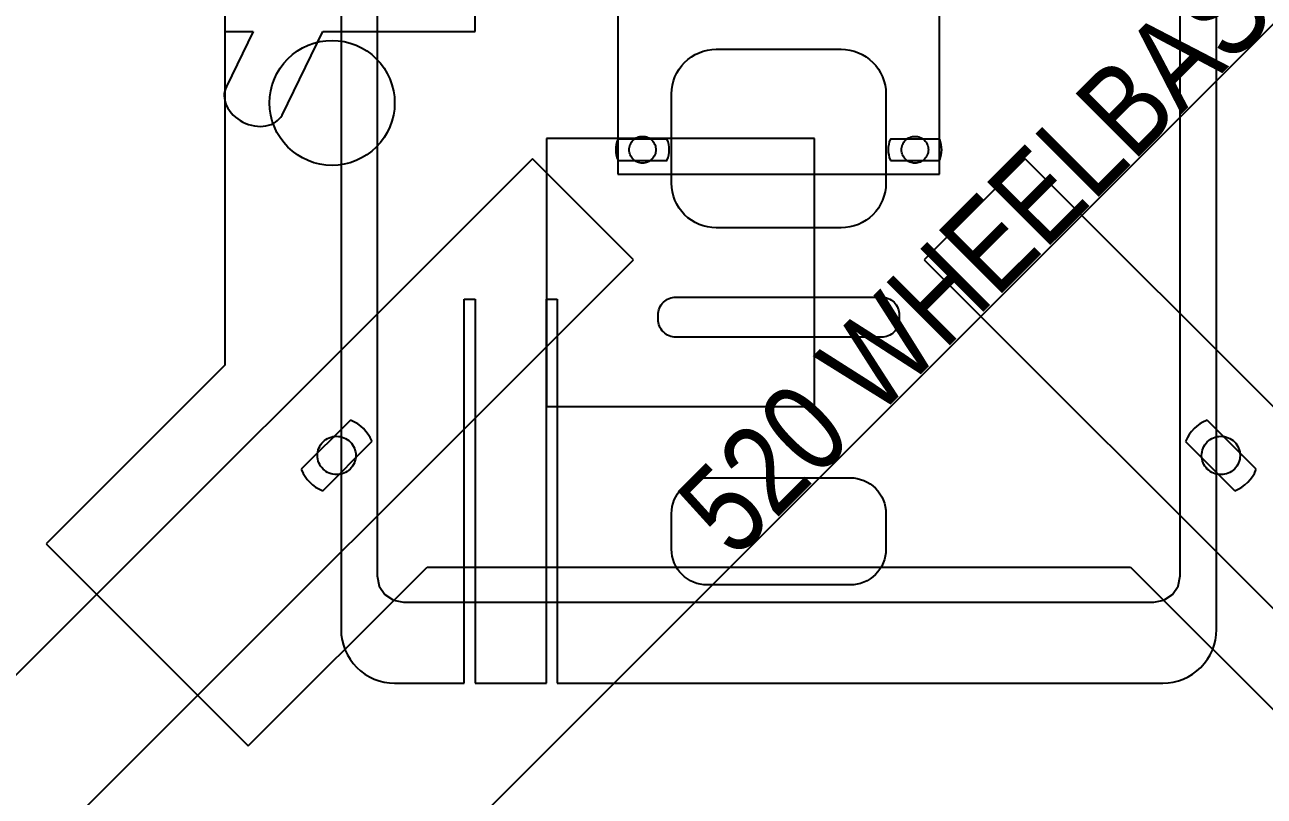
# Model space of a CAD drawing. Header units: millimetres. Extents: x -401 to 2363, y -354 to 1142.
# Drawn here: x -84.4 to 54.4, y 512.3 to 598.8 of the extents above; entities that cross this region are included whole.
import ezdxf

# ---------------------------------------------------------------- set-up
doc = ezdxf.new("R2010")
doc.units = ezdxf.units.MM
for name, color, linetype in [('BATTERY', 5, 'Continuous'), ('BATTERY_TRAY', 8, 'Continuous'), ('DIMS', 2, 'Continuous'), ('GPS_MAST', 8, 'Continuous'), ('HUB', 8, 'Continuous'), ('PINS', 30, 'Continuous'), ('STACK', 3, 'Continuous'), ('STACK_PEGS', 30, 'Continuous'), ('TUBES', 7, 'Continuous'), ('VTX', 1, 'Continuous')]:
    doc.layers.add(name, color=color, linetype=linetype)
doc.styles.add('OpenSansCondensed-Light', font='OpenSansCondensed-Light.ttf')
doc.dimstyles.new('EZDXF', dxfattribs={"dimtxt": 0.25, "dimasz": 0.175, "dimexe": 0.375, "dimexo": 0.125, "dimgap": 0.1, "dimtad": 1, "dimlfac": 100, "dimzin": 12, "dimdsep": 46, "dimtxsty": 'OpenSansCondensed-Light', "dimblk": 'ARCHTICK', "dimcen": 2.5, "dimazin": 3, "dimtfac": 0.5, "dimtmove": 2, "dimatfit": 3})

# ---------------------------------------------------------------- blocks, each defined once
blk = doc.blocks.new('_ARCHTICK')
at = {"color": 0, "linetype": 'BYBLOCK', "const_width": 0.15}
blk.add_lwpolyline([(-0.5, -0.5), (0.5, 0.5)], dxfattribs=at)

msp = doc.modelspace()

# ---------------------------------------------------------------- linework, layer by layer
at = {"layer": 'BATTERY'}
for p, q in [((-44.9424, 663), (-44.9424, 537)), ((44.9424, 537), (44.9424, 663)), ((-44.9424, 537), (-44.7184, 535.874)), ((44.7184, 535.874), (44.9424, 537)), ((-44.7184, 535.874), (-44.0806, 534.9194)), ((44.0806, 534.9194), (44.7184, 535.874)), ((-44.0806, 534.9194), (-43.126, 534.2816)), ((-43.126, 534.2816), (-42, 534.0576)), ((42, 534.0576), (43.126, 534.2816)), ((43.126, 534.2816), (44.0806, 534.9194)), ((-42, 534.0576), (42, 534.0576))]:
    msp.add_line(p, q, dxfattribs=at)
at = {"layer": 'BATTERY_TRAY'}
for p, q in [((-49, 669), (-49, 531)), ((49, 531), (49, 669)), ((-9.77785, 595.15735), (-9.35698, 595.40961)), ((-9.35698, 595.40961), (-8.91342, 595.6194)), ((-8.91342, 595.6194), (-8.45142, 595.7847)), ((-8.45142, 595.7847), (-7.97545, 595.90393)), ((-7.97545, 595.90393), (-7.49008, 595.97592)), ((-7.49008, 595.97592), (-7, 596)), ((-7, 596), (7, 596)), ((7, 596), (7.49008, 595.97592)), ((7.49008, 595.97592), (7.97545, 595.90393)), ((7.97545, 595.90393), (8.45142, 595.7847)), ((8.45142, 595.7847), (8.91342, 595.6194)), ((8.91342, 595.6194), (9.35698, 595.40961)), ((9.35698, 595.40961), (9.77785, 595.15735)), ((-11.1573, 593.77785), (-10.8651, 594.17197)), ((-10.8651, 594.17197), (-10.5355, 594.53554)), ((-10.5355, 594.53554), (-10.172, 594.86505)), ((-10.172, 594.86505), (-9.77785, 595.15735)), ((9.77785, 595.15735), (10.172, 594.86505)), ((10.172, 594.86505), (10.5355, 594.53554)), ((10.5355, 594.53554), (10.8651, 594.17197)), ((10.8651, 594.17197), (11.1573, 593.77785)), ((-11.7847, 592.45142), (-11.6194, 592.91342)), ((-11.6194, 592.91342), (-11.4096, 593.35698)), ((-11.4096, 593.35698), (-11.1573, 593.77785)), ((11.1573, 593.77785), (11.4096, 593.35698)), ((11.4096, 593.35698), (11.6194, 592.91342)), ((11.6194, 592.91342), (11.7847, 592.45142)), ((-12, 591), (-11.9759, 591.49008)), ((-11.9759, 591.49008), (-11.9039, 591.97545)), ((-11.9039, 591.97545), (-11.7847, 592.45142)), ((11.7847, 592.45142), (11.9039, 591.97545)), ((11.9039, 591.97545), (11.9759, 591.49008)), ((11.9759, 591.49008), (12, 591)), ((-12, 581), (-12, 591)), ((12, 591), (12, 581)), ((-11.9759, 580.5099), (-12, 581)), ((-11.9039, 580.0246), (-11.9759, 580.5099)), ((-11.7847, 579.5486), (-11.9039, 580.0246)), ((11.9039, 580.0246), (11.7847, 579.5486)), ((11.9759, 580.5099), (11.9039, 580.0246)), ((12, 581), (11.9759, 580.5099)), ((-11.6194, 579.0866), (-11.7847, 579.5486)), ((-11.4096, 578.643), (-11.6194, 579.0866)), ((-11.1573, 578.2222), (-11.4096, 578.643)), ((11.4096, 578.643), (11.1573, 578.2222)), ((11.6194, 579.0866), (11.4096, 578.643)), ((11.7847, 579.5486), (11.6194, 579.0866)), ((-10.8651, 577.828), (-11.1573, 578.2222)), ((-10.5355, 577.4645), (-10.8651, 577.828)), ((-10.172, 577.1349), (-10.5355, 577.4645)), ((10.5355, 577.4645), (10.172, 577.1349)), ((10.8651, 577.828), (10.5355, 577.4645)), ((11.1573, 578.2222), (10.8651, 577.828)), ((-9.77785, 576.8427), (-10.172, 577.1349)), ((-9.35698, 576.5904), (-9.77785, 576.8427)), ((-8.91342, 576.3806), (-9.35698, 576.5904)), ((-8.45142, 576.2153), (-8.91342, 576.3806)), ((-7.97545, 576.0961), (-8.45142, 576.2153)), ((-7.49008, 576.0241), (-7.97545, 576.0961)), ((-7, 576), (-7.49008, 576.0241)), ((7, 576), (-7, 576)), ((7.49008, 576.0241), (7, 576)), ((7.97545, 576.0961), (7.49008, 576.0241)), ((8.45142, 576.2153), (7.97545, 576.0961)), ((8.91342, 576.3806), (8.45142, 576.2153)), ((9.35698, 576.5904), (8.91342, 576.3806)), ((9.77785, 576.8427), (9.35698, 576.5904)), ((10.172, 577.1349), (9.77785, 576.8427)), ((-35.2, 568), (-34, 568)), ((-35.2, 525), (-35.2, 568)), ((-34, 568), (-34, 525)), ((-26, 525), (-26, 568)), ((-26, 568), (-24.8, 568)), ((-24.8, 568), (-24.8, 525)), ((-13.1629, 567.3611), (-13.046, 567.5188)), ((-13.046, 567.5188), (-12.9142, 567.6642)), ((-12.9142, 567.6642), (-12.7688, 567.796)), ((-12.7688, 567.796), (-12.6111, 567.9129)), ((-12.6111, 567.9129), (-12.4428, 568.0138)), ((-12.4428, 568.0138), (-12.2654, 568.0978)), ((-12.2654, 568.0978), (-12.0806, 568.1639)), ((-12.0806, 568.1639), (-11.8902, 568.2116)), ((-11.8902, 568.2116), (-11.696, 568.2404)), ((-11.696, 568.2404), (-11.5, 568.25)), ((-11.5, 568.25), (11.5, 568.25)), ((11.5, 568.25), (11.696, 568.2404)), ((11.696, 568.2404), (11.8902, 568.2116)), ((11.8902, 568.2116), (12.0806, 568.1639)), ((12.0806, 568.1639), (12.2654, 568.0978)), ((12.2654, 568.0978), (12.4428, 568.0138)), ((12.4428, 568.0138), (12.6111, 567.9129)), ((12.6111, 567.9129), (12.7688, 567.796)), ((12.7688, 567.796), (12.9142, 567.6642)), ((12.9142, 567.6642), (13.046, 567.5188)), ((13.046, 567.5188), (13.1629, 567.3611)), ((-13.5, 566.25), (-13.4904, 566.446)), ((-13.5, 565.75), (-13.5, 566.25)), ((-13.4904, 566.446), (-13.4616, 566.6402)), ((-13.4616, 566.6402), (-13.4139, 566.8306)), ((-13.4139, 566.8306), (-13.3478, 567.0154)), ((-13.3478, 567.0154), (-13.2638, 567.1928)), ((-13.2638, 567.1928), (-13.1629, 567.3611)), ((13.1629, 567.3611), (13.2638, 567.1928)), ((13.2638, 567.1928), (13.3478, 567.0154)), ((13.3478, 567.0154), (13.4139, 566.8306)), ((13.4139, 566.8306), (13.4616, 566.6402)), ((13.4616, 566.6402), (13.4904, 566.446)), ((13.4904, 566.446), (13.5, 566.25)), ((13.5, 566.25), (13.5, 565.75)), ((-13.4904, 565.554), (-13.5, 565.75)), ((-13.4616, 565.3598), (-13.4904, 565.554)), ((-13.4139, 565.1694), (-13.4616, 565.3598)), ((-13.3478, 564.9846), (-13.4139, 565.1694)), ((-13.2638, 564.8072), (-13.3478, 564.9846)), ((-13.1629, 564.6389), (-13.2638, 564.8072)), ((13.2638, 564.8072), (13.1629, 564.6389)), ((13.3478, 564.9846), (13.2638, 564.8072)), ((13.4139, 565.1694), (13.3478, 564.9846)), ((13.4616, 565.3598), (13.4139, 565.1694)), ((13.4904, 565.554), (13.4616, 565.3598)), ((13.5, 565.75), (13.4904, 565.554)), ((-13.046, 564.4812), (-13.1629, 564.6389)), ((-12.9142, 564.3358), (-13.046, 564.4812)), ((-12.7688, 564.204), (-12.9142, 564.3358)), ((-12.6111, 564.0871), (-12.7688, 564.204)), ((-12.4428, 563.9862), (-12.6111, 564.0871)), ((-12.2654, 563.9022), (-12.4428, 563.9862)), ((-12.0806, 563.8361), (-12.2654, 563.9022)), ((-11.8902, 563.7884), (-12.0806, 563.8361)), ((-11.696, 563.7596), (-11.8902, 563.7884)), ((-11.5, 563.75), (-11.696, 563.7596)), ((11.5, 563.75), (-11.5, 563.75)), ((11.696, 563.7596), (11.5, 563.75)), ((11.8902, 563.7884), (11.696, 563.7596)), ((12.0806, 563.8361), (11.8902, 563.7884)), ((12.2654, 563.9022), (12.0806, 563.8361)), ((12.4428, 563.9862), (12.2654, 563.9022)), ((12.6111, 564.0871), (12.4428, 563.9862)), ((12.7688, 564.204), (12.6111, 564.0871)), ((12.9142, 564.3358), (12.7688, 564.204)), ((13.046, 564.4812), (12.9142, 564.3358)), ((13.1629, 564.6389), (13.046, 564.4812)), ((-11.092, 546.5376), (-10.8284, 546.8284)), ((-10.8284, 546.8284), (-10.5376, 547.092)), ((-10.5376, 547.092), (-10.2223, 547.3259)), ((-10.2223, 547.3259), (-9.88559, 547.5277)), ((-9.88559, 547.5277), (-9.53073, 547.6955)), ((-9.53073, 547.6955), (-9.16113, 547.8278)), ((-9.16113, 547.8278), (-8.78036, 547.9231)), ((-8.78036, 547.9231), (-8.39207, 547.9807)), ((-8.39207, 547.9807), (-8, 548)), ((-8, 548), (8, 548)), ((8, 548), (8.39207, 547.9807)), ((8.39207, 547.9807), (8.78036, 547.9231)), ((8.78036, 547.9231), (9.16113, 547.8278)), ((9.16113, 547.8278), (9.53073, 547.6955)), ((9.53073, 547.6955), (9.88559, 547.5277)), ((9.88559, 547.5277), (10.2223, 547.3259)), ((10.2223, 547.3259), (10.5376, 547.092)), ((10.5376, 547.092), (10.8284, 546.8284)), ((10.8284, 546.8284), (11.092, 546.5376)), ((-11.8278, 545.1611), (-11.6955, 545.5307)), ((-11.6955, 545.5307), (-11.5277, 545.8856)), ((-11.5277, 545.8856), (-11.3259, 546.2223)), ((-11.3259, 546.2223), (-11.092, 546.5376)), ((11.092, 546.5376), (11.3259, 546.2223)), ((11.3259, 546.2223), (11.5277, 545.8856)), ((11.5277, 545.8856), (11.6955, 545.5307)), ((11.6955, 545.5307), (11.8278, 545.1611)), ((-12, 544), (-11.9807, 544.3921)), ((-12, 540), (-12, 544)), ((-11.9807, 544.3921), (-11.9231, 544.7804)), ((-11.9231, 544.7804), (-11.8278, 545.1611)), ((11.8278, 545.1611), (11.9231, 544.7804)), ((11.9231, 544.7804), (11.9807, 544.3921)), ((11.9807, 544.3921), (12, 544)), ((12, 544), (12, 540)), ((-11.9807, 539.6079), (-12, 540)), ((12, 540), (11.9807, 539.6079)), ((-11.9231, 539.2196), (-11.9807, 539.6079)), ((-11.8278, 538.8389), (-11.9231, 539.2196)), ((-11.6955, 538.4693), (-11.8278, 538.8389)), ((-11.5277, 538.1144), (-11.6955, 538.4693)), ((11.6955, 538.4693), (11.5277, 538.1144)), ((11.8278, 538.8389), (11.6955, 538.4693)), ((11.9231, 539.2196), (11.8278, 538.8389)), ((11.9807, 539.6079), (11.9231, 539.2196)), ((-11.3259, 537.7777), (-11.5277, 538.1144)), ((-11.092, 537.4624), (-11.3259, 537.7777)), ((-10.8284, 537.1716), (-11.092, 537.4624)), ((-10.5376, 536.908), (-10.8284, 537.1716)), ((10.8284, 537.1716), (10.5376, 536.908)), ((11.092, 537.4624), (10.8284, 537.1716)), ((11.3259, 537.7777), (11.092, 537.4624)), ((11.5277, 538.1144), (11.3259, 537.7777)), ((-10.2223, 536.6741), (-10.5376, 536.908)), ((-9.88559, 536.4723), (-10.2223, 536.6741)), ((-9.53073, 536.3045), (-9.88559, 536.4723)), ((-9.16113, 536.1722), (-9.53073, 536.3045)), ((-8.78036, 536.0769), (-9.16113, 536.1722)), ((-8.39207, 536.0193), (-8.78036, 536.0769)), ((-8, 536), (-8.39207, 536.0193)), ((8, 536), (-8, 536)), ((8.39207, 536.0193), (8, 536)), ((8.78036, 536.0769), (8.39207, 536.0193)), ((9.16113, 536.1722), (8.78036, 536.0769)), ((9.53073, 536.3045), (9.16113, 536.1722)), ((9.88559, 536.4723), (9.53073, 536.3045)), ((10.2223, 536.6741), (9.88559, 536.4723)), ((10.5376, 536.908), (10.2223, 536.6741)), ((-49, 531), (-48.9711, 530.4119)), ((-48.9711, 530.4119), (-48.8847, 529.8295)), ((48.8847, 529.8295), (48.9711, 530.4119)), ((48.9711, 530.4119), (49, 531)), ((-48.8847, 529.8295), (-48.7416, 529.2583)), ((-48.7416, 529.2583), (-48.5433, 528.7039)), ((-48.5433, 528.7039), (-48.2915, 528.1716)), ((48.2915, 528.1716), (48.5433, 528.7039)), ((48.5433, 528.7039), (48.7416, 529.2583)), ((48.7416, 529.2583), (48.8847, 529.8295)), ((-48.2915, 528.1716), (-47.9888, 527.6666)), ((-47.9888, 527.6666), (-47.6381, 527.1936)), ((47.6381, 527.1936), (47.9888, 527.6666)), ((47.9888, 527.6666), (48.2915, 528.1716)), ((-47.6381, 527.1936), (-47.2426, 526.7574)), ((-47.2426, 526.7574), (-46.8064, 526.3619)), ((-46.8064, 526.3619), (-46.3334, 526.0112)), ((-46.3334, 526.0112), (-45.8284, 525.7085)), ((45.8284, 525.7085), (46.3334, 526.0112)), ((46.3334, 526.0112), (46.8064, 526.3619)), ((46.8064, 526.3619), (47.2426, 526.7574)), ((47.2426, 526.7574), (47.6381, 527.1936)), ((-45.8284, 525.7085), (-45.2961, 525.4567)), ((-45.2961, 525.4567), (-44.7417, 525.2584)), ((-44.7417, 525.2584), (-44.1705, 525.1153)), ((-44.1705, 525.1153), (-43.5881, 525.0289)), ((-43.5881, 525.0289), (-43, 525)), ((-43, 525), (-35.2, 525)), ((-34, 525), (-26, 525)), ((-24.8, 525), (43, 525)), ((43, 525), (43.5881, 525.0289)), ((43.5881, 525.0289), (44.1705, 525.1153)), ((44.1705, 525.1153), (44.7417, 525.2584)), ((44.7417, 525.2584), (45.2961, 525.4567)), ((45.2961, 525.4567), (45.8284, 525.7085))]:
    msp.add_line(p, q, dxfattribs=at)
at = {"layer": 'GPS_MAST'}
for p, q in [((-62, 626), (-62, 598)), ((-34, 598), (-34, 626)), ((-62, 598), (-58.8249, 598)), ((-58.8249, 598), (-61.8401, 591.82701)), ((-55.6079, 588.6413), (-51.0366, 598)), ((-51.0366, 598), (-34, 598)), ((-62.0253, 591.33134), (-62.0706, 591.06642)), ((-61.9482, 591.58568), (-62.0253, 591.33134)), ((-61.8401, 591.82701), (-61.9482, 591.58568)), ((-62.0706, 591.06642), (-62.0837, 590.7935)), ((-62.0837, 590.7935), (-62.0644, 590.5152)), ((-62.0644, 590.5152), (-62.0129, 590.23418)), ((-62.0129, 590.23418), (-61.9298, 589.9532)), ((-61.9298, 589.9532), (-61.8158, 589.6749)), ((-61.8158, 589.6749), (-61.672, 589.4019)), ((-61.672, 589.4019), (-61.4998, 589.137)), ((-61.4998, 589.137), (-61.3009, 588.8827)), ((-61.3009, 588.8827), (-61.0772, 588.6413)), ((-61.0772, 588.6413), (-60.8308, 588.4153)), ((-60.8308, 588.4153), (-60.5641, 588.2069)), ((-55.9129, 588.2069), (-55.746, 588.4153)), ((-55.746, 588.4153), (-55.6079, 588.6413)), ((-60.5641, 588.2069), (-60.2797, 588.0179)), ((-60.2797, 588.0179), (-59.9803, 587.8503)), ((-59.9803, 587.8503), (-59.6688, 587.7057)), ((-59.6688, 587.7057), (-59.3483, 587.5854)), ((-59.3483, 587.5854), (-59.0217, 587.4906)), ((-59.0217, 587.4906), (-58.6922, 587.4222)), ((-58.6922, 587.4222), (-58.3631, 587.381)), ((-58.3631, 587.381), (-58.0374, 587.3671)), ((-58.0374, 587.3671), (-57.7183, 587.381)), ((-57.7183, 587.381), (-57.4089, 587.4222)), ((-57.4089, 587.4222), (-57.1122, 587.4906)), ((-57.1122, 587.4906), (-56.831, 587.5854)), ((-56.831, 587.5854), (-56.5681, 587.7057)), ((-56.5681, 587.7057), (-56.3259, 587.8503)), ((-56.3259, 587.8503), (-56.1068, 588.0179)), ((-56.1068, 588.0179), (-55.9129, 588.2069))]:
    msp.add_line(p, q, dxfattribs=at)
at = {"layer": 'HUB'}
for p, q in [((-62, 639.3726), (-62, 560.6274)), ((-52.6788, 596.46716), (-52.032, 596.69859)), ((-52.032, 596.69859), (-51.3656, 596.86551)), ((-51.3656, 596.86551), (-50.6861, 596.96629)), ((-50.6861, 596.96629), (-50, 597)), ((-50, 597), (-49.3139, 596.96629)), ((-49.3139, 596.96629), (-48.6344, 596.86551)), ((-48.6344, 596.86551), (-47.968, 596.69859)), ((-47.968, 596.69859), (-47.3212, 596.46716)), ((-54.9497, 594.94975), (-54.4408, 595.41109)), ((-54.4408, 595.41109), (-53.889, 595.8203)), ((-53.889, 595.8203), (-53.2998, 596.17346)), ((-53.2998, 596.17346), (-52.6788, 596.46716)), ((-47.3212, 596.46716), (-46.7002, 596.17346)), ((-46.7002, 596.17346), (-46.111, 595.8203)), ((-46.111, 595.8203), (-45.5592, 595.41109)), ((-45.5592, 595.41109), (-45.0502, 594.94975)), ((-56.1734, 593.29979), (-55.8203, 593.88899)), ((-55.8203, 593.88899), (-55.4111, 594.44077)), ((-55.4111, 594.44077), (-54.9497, 594.94975)), ((-45.0502, 594.94975), (-44.5889, 594.44077)), ((-44.5889, 594.44077), (-44.1797, 593.88899)), ((-44.1797, 593.88899), (-43.8265, 593.29979)), ((-56.6986, 592.032), (-56.4671, 592.67879)), ((-56.4671, 592.67879), (-56.1734, 593.29979)), ((-43.8265, 593.29979), (-43.5328, 592.67879)), ((-43.5328, 592.67879), (-43.3014, 592.032)), ((-56.9663, 590.68613), (-56.8655, 591.36565)), ((-56.8655, 591.36565), (-56.6986, 592.032)), ((-43.3014, 592.032), (-43.1345, 591.36565)), ((-43.1345, 591.36565), (-43.0337, 590.68613)), ((-57, 590), (-56.9663, 590.68613)), ((-56.9663, 589.3139), (-57, 590)), ((-43.0337, 590.68613), (-43, 590)), ((-43, 590), (-43.0337, 589.3139)), ((-56.8655, 588.6344), (-56.9663, 589.3139)), ((-56.6986, 587.968), (-56.8655, 588.6344)), ((-43.1345, 588.6344), (-43.3014, 587.968)), ((-43.0337, 589.3139), (-43.1345, 588.6344)), ((-56.4671, 587.3212), (-56.6986, 587.968)), ((-56.1734, 586.7002), (-56.4671, 587.3212)), ((-43.5328, 587.3212), (-43.8265, 586.7002)), ((-43.3014, 587.968), (-43.5328, 587.3212)), ((-55.8203, 586.111), (-56.1734, 586.7002)), ((-55.4111, 585.5592), (-55.8203, 586.111)), ((-54.9497, 585.0503), (-55.4111, 585.5592)), ((-44.5889, 585.5592), (-45.0502, 585.0503)), ((-44.1797, 586.111), (-44.5889, 585.5592)), ((-43.8265, 586.7002), (-44.1797, 586.111)), ((-54.4408, 584.5889), (-54.9497, 585.0503)), ((-53.889, 584.1797), (-54.4408, 584.5889)), ((-53.2998, 583.8266), (-53.889, 584.1797)), ((-46.111, 584.1797), (-46.7002, 583.8266)), ((-45.5592, 584.5889), (-46.111, 584.1797)), ((-45.0502, 585.0503), (-45.5592, 584.5889)), ((-52.6788, 583.5329), (-53.2998, 583.8266)), ((-52.032, 583.3014), (-52.6788, 583.5329)), ((-51.3656, 583.1345), (-52.032, 583.3014)), ((-50.6861, 583.0337), (-51.3656, 583.1345)), ((-50, 583), (-50.6861, 583.0337)), ((-49.3139, 583.0337), (-50, 583)), ((-48.6344, 583.1345), (-49.3139, 583.0337)), ((-47.968, 583.3014), (-48.6344, 583.1345)), ((-47.3212, 583.5329), (-47.968, 583.3014)), ((-46.7002, 583.8266), (-47.3212, 583.5329)), ((-62, 560.6274), (-82.0244, 540.603)), ((-50.8614, 552.1645), (-50.6919, 552.2902)), ((-50.6919, 552.2902), (-50.511, 552.3987)), ((-50.511, 552.3987), (-50.3202, 552.4889)), ((-50.3202, 552.4889), (-50.1216, 552.56)), ((-50.1216, 552.56), (-49.9169, 552.6112)), ((-49.9169, 552.6112), (-49.7082, 552.6422)), ((-49.7082, 552.6422), (-49.4975, 552.6525)), ((-49.4975, 552.6525), (-49.2867, 552.6422)), ((-49.2867, 552.6422), (-49.078, 552.6112)), ((-49.078, 552.6112), (-48.8734, 552.56)), ((-48.8734, 552.56), (-48.6747, 552.4889)), ((-48.6747, 552.4889), (-48.484, 552.3987)), ((-48.484, 552.3987), (-48.303, 552.2902)), ((-48.303, 552.2902), (-48.1335, 552.1645)), ((48.1335, 552.1645), (48.303, 552.2902)), ((48.303, 552.2902), (48.484, 552.3987)), ((48.484, 552.3987), (48.6747, 552.4889)), ((48.6747, 552.4889), (48.8734, 552.56)), ((48.8734, 552.56), (49.078, 552.6112)), ((49.078, 552.6112), (49.2867, 552.6422)), ((49.2867, 552.6422), (49.4975, 552.6525)), ((49.4975, 552.6525), (49.7082, 552.6422)), ((49.7082, 552.6422), (49.9169, 552.6112)), ((49.9169, 552.6112), (50.1216, 552.56)), ((50.1216, 552.56), (50.3202, 552.4889)), ((50.3202, 552.4889), (50.511, 552.3987)), ((50.511, 552.3987), (50.6919, 552.2902)), ((50.6919, 552.2902), (50.8614, 552.1645)), ((-51.6371, 550.7133), (-51.6062, 550.922)), ((-51.6062, 550.922), (-51.5549, 551.1266)), ((-51.5549, 551.1266), (-51.4838, 551.3253)), ((-51.4838, 551.3253), (-51.3936, 551.516)), ((-51.3936, 551.516), (-51.2851, 551.697)), ((-51.2851, 551.697), (-51.1594, 551.8665)), ((-51.1594, 551.8665), (-51.0177, 552.0228)), ((-51.0177, 552.0228), (-50.8614, 552.1645)), ((-48.1335, 552.1645), (-47.9772, 552.0228)), ((-47.9772, 552.0228), (-47.8355, 551.8665)), ((-47.8355, 551.8665), (-47.7098, 551.697)), ((-47.7098, 551.697), (-47.6013, 551.516)), ((-47.6013, 551.516), (-47.5111, 551.3253)), ((-47.5111, 551.3253), (-47.44, 551.1266)), ((-47.44, 551.1266), (-47.3888, 550.922)), ((-47.3888, 550.922), (-47.3578, 550.7133)), ((47.3578, 550.7133), (47.3888, 550.922)), ((47.3888, 550.922), (47.44, 551.1266)), ((47.44, 551.1266), (47.5111, 551.3253)), ((47.5111, 551.3253), (47.6013, 551.516)), ((47.6013, 551.516), (47.7098, 551.697)), ((47.7098, 551.697), (47.8355, 551.8665)), ((47.8355, 551.8665), (47.9772, 552.0228)), ((47.9772, 552.0228), (48.1335, 552.1645)), ((50.8614, 552.1645), (51.0177, 552.0228)), ((51.0177, 552.0228), (51.1594, 551.8665)), ((51.1594, 551.8665), (51.2851, 551.697)), ((51.2851, 551.697), (51.3936, 551.516)), ((51.3936, 551.516), (51.4838, 551.3253)), ((51.4838, 551.3253), (51.5549, 551.1266)), ((51.5549, 551.1266), (51.6062, 550.922)), ((51.6062, 550.922), (51.6371, 550.7133)), ((-51.6475, 550.5025), (-51.6371, 550.7133)), ((-51.6371, 550.2918), (-51.6475, 550.5025)), ((-51.6062, 550.0831), (-51.6371, 550.2918)), ((-51.5549, 549.8784), (-51.6062, 550.0831)), ((-51.4838, 549.6798), (-51.5549, 549.8784)), ((-51.3936, 549.489), (-51.4838, 549.6798)), ((-51.2851, 549.3081), (-51.3936, 549.489)), ((-47.6013, 549.489), (-47.7098, 549.3081)), ((-47.5111, 549.6798), (-47.6013, 549.489)), ((-47.44, 549.8784), (-47.5111, 549.6798)), ((-47.3888, 550.0831), (-47.44, 549.8784)), ((-47.3578, 550.2918), (-47.3888, 550.0831)), ((-47.3578, 550.7133), (-47.3475, 550.5025)), ((-47.3475, 550.5025), (-47.3578, 550.2918)), ((47.3475, 550.5025), (47.3578, 550.7133)), ((47.3578, 550.2918), (47.3475, 550.5025)), ((47.3888, 550.0831), (47.3578, 550.2918)), ((47.44, 549.8784), (47.3888, 550.0831)), ((47.5111, 549.6798), (47.44, 549.8784)), ((47.6013, 549.489), (47.5111, 549.6798)), ((47.7098, 549.3081), (47.6013, 549.489)), ((51.3936, 549.489), (51.2851, 549.3081)), ((51.4838, 549.6798), (51.3936, 549.489)), ((51.5549, 549.8784), (51.4838, 549.6798)), ((51.6062, 550.0831), (51.5549, 549.8784)), ((51.6371, 550.2918), (51.6062, 550.0831)), ((51.6371, 550.7133), (51.6475, 550.5025)), ((51.6475, 550.5025), (51.6371, 550.2918)), ((-51.1594, 549.1386), (-51.2851, 549.3081)), ((-51.0177, 548.9823), (-51.1594, 549.1386)), ((-50.8614, 548.8406), (-51.0177, 548.9823)), ((-50.6919, 548.7149), (-50.8614, 548.8406)), ((-50.511, 548.6064), (-50.6919, 548.7149)), ((-50.3202, 548.5162), (-50.511, 548.6064)), ((-50.1216, 548.4451), (-50.3202, 548.5162)), ((-49.9169, 548.3938), (-50.1216, 548.4451)), ((-49.7082, 548.3629), (-49.9169, 548.3938)), ((-49.4975, 548.3525), (-49.7082, 548.3629)), ((-49.2867, 548.3629), (-49.4975, 548.3525)), ((-49.078, 548.3938), (-49.2867, 548.3629)), ((-48.8734, 548.4451), (-49.078, 548.3938)), ((-48.6747, 548.5162), (-48.8734, 548.4451)), ((-48.484, 548.6064), (-48.6747, 548.5162)), ((-48.303, 548.7149), (-48.484, 548.6064)), ((-48.1335, 548.8406), (-48.303, 548.7149)), ((-47.9772, 548.9823), (-48.1335, 548.8406)), ((-47.8355, 549.1386), (-47.9772, 548.9823)), ((-47.7098, 549.3081), (-47.8355, 549.1386)), ((47.8355, 549.1386), (47.7098, 549.3081)), ((47.9772, 548.9823), (47.8355, 549.1386)), ((48.1335, 548.8406), (47.9772, 548.9823)), ((48.303, 548.7149), (48.1335, 548.8406)), ((48.484, 548.6064), (48.303, 548.7149)), ((48.6747, 548.5162), (48.484, 548.6064)), ((48.8734, 548.4451), (48.6747, 548.5162)), ((49.078, 548.3938), (48.8734, 548.4451)), ((49.2867, 548.3629), (49.078, 548.3938)), ((49.4975, 548.3525), (49.2867, 548.3629)), ((49.7082, 548.3629), (49.4975, 548.3525)), ((49.9169, 548.3938), (49.7082, 548.3629)), ((50.1216, 548.4451), (49.9169, 548.3938)), ((50.3202, 548.5162), (50.1216, 548.4451)), ((50.511, 548.6064), (50.3202, 548.5162)), ((50.6919, 548.7149), (50.511, 548.6064)), ((50.8614, 548.8406), (50.6919, 548.7149)), ((51.0177, 548.9823), (50.8614, 548.8406)), ((51.1594, 549.1386), (51.0177, 548.9823)), ((51.2851, 549.3081), (51.1594, 549.1386)), ((-82.0244, 540.603), (-59.397, 517.9756)), ((-59.397, 517.9756), (-39.3726, 538)), ((-39.3726, 538), (39.3726, 538)), ((39.3726, 538), (59.397, 517.9756))]:
    msp.add_line(p, q, dxfattribs=at)
at = {"layer": 'PINS'}
for p, q in [((-47.9477, 554.4565), (-53.4514, 548.9528)), ((-47.8711, 554.429), (-47.9477, 554.4565)), ((-47.494, 554.2507), (-47.8711, 554.429)), ((-47.1363, 554.0363), (-47.494, 554.2507)), ((-46.8013, 553.7878), (-47.1363, 554.0363)), ((-46.4923, 553.5077), (-46.8013, 553.7878)), ((46.8013, 553.7878), (46.4923, 553.5077)), ((47.1363, 554.0363), (46.8013, 553.7878)), ((47.494, 554.2507), (47.1363, 554.0363)), ((47.8711, 554.429), (47.494, 554.2507)), ((47.9477, 554.4565), (47.8711, 554.429)), ((53.4514, 548.9528), (47.9477, 554.4565)), ((-46.2122, 553.1987), (-46.4923, 553.5077)), ((-45.9637, 552.8637), (-46.2122, 553.1987)), ((-45.7493, 552.506), (-45.9637, 552.8637)), ((-45.571, 552.1289), (-45.7493, 552.506)), ((45.7493, 552.506), (45.571, 552.1289)), ((45.9637, 552.8637), (45.7493, 552.506)), ((46.2122, 553.1987), (45.9637, 552.8637)), ((46.4923, 553.5077), (46.2122, 553.1987)), ((-51.0472, 546.5486), (-45.5435, 552.0523)), ((-45.5435, 552.0523), (-45.571, 552.1289)), ((45.571, 552.1289), (45.5435, 552.0523)), ((45.5435, 552.0523), (51.0472, 546.5486)), ((-53.4514, 548.9528), (-53.424, 548.8761)), ((-53.424, 548.8761), (-53.2456, 548.4991)), ((-53.2456, 548.4991), (-53.0312, 548.1414)), ((-53.0312, 548.1414), (-52.7828, 547.8064)), ((52.7828, 547.8064), (53.0312, 548.1414)), ((53.0312, 548.1414), (53.2456, 548.4991)), ((53.2456, 548.4991), (53.424, 548.8761)), ((53.424, 548.8761), (53.4514, 548.9528)), ((-52.7828, 547.8064), (-52.5027, 547.4973)), ((-52.5027, 547.4973), (-52.1936, 547.2172)), ((-52.1936, 547.2172), (-51.8586, 546.9688)), ((-51.8586, 546.9688), (-51.5009, 546.7544)), ((-51.5009, 546.7544), (-51.1239, 546.576)), ((51.1239, 546.576), (51.5009, 546.7544)), ((51.5009, 546.7544), (51.8586, 546.9688)), ((51.8586, 546.9688), (52.1936, 547.2172)), ((52.1936, 547.2172), (52.5027, 547.4973)), ((52.5027, 547.4973), (52.7828, 547.8064)), ((-51.1239, 546.576), (-51.0472, 546.5486)), ((51.0472, 546.5486), (51.1239, 546.576))]:
    msp.add_line(p, q, dxfattribs=at)
at = {"layer": 'STACK'}
for p, q in [((-18, 618), (-18, 582)), ((18, 582), (18, 618)), ((-16.5729, 585.4571), (-16.4972, 585.5834)), ((-16.4972, 585.5834), (-16.4095, 585.7016)), ((-16.4095, 585.7016), (-16.3107, 585.8107)), ((-16.3107, 585.8107), (-16.2016, 585.9095)), ((-16.2016, 585.9095), (-16.0833, 585.9972)), ((-16.0833, 585.9972), (-15.9571, 586.0729)), ((-15.9571, 586.0729), (-15.824, 586.1358)), ((-15.824, 586.1358), (-15.6854, 586.1854)), ((-15.6854, 586.1854), (-15.5426, 586.2212)), ((-15.5426, 586.2212), (-15.397, 586.2428)), ((-15.397, 586.2428), (-15.25, 586.25)), ((-15.25, 586.25), (-15.103, 586.2428)), ((-15.103, 586.2428), (-14.9574, 586.2212)), ((-14.9574, 586.2212), (-14.8146, 586.1854)), ((-14.8146, 586.1854), (-14.676, 586.1358)), ((-14.676, 586.1358), (-14.5429, 586.0729)), ((-14.5429, 586.0729), (-14.4166, 585.9972)), ((-14.4166, 585.9972), (-14.2984, 585.9095)), ((-14.2984, 585.9095), (-14.1893, 585.8107)), ((-14.1893, 585.8107), (-14.0905, 585.7016)), ((-14.0905, 585.7016), (-14.0028, 585.5834)), ((-14.0028, 585.5834), (-13.9271, 585.4571)), ((13.9271, 585.4571), (14.0028, 585.5834)), ((14.0028, 585.5834), (14.0905, 585.7016)), ((14.0905, 585.7016), (14.1893, 585.8107)), ((14.1893, 585.8107), (14.2984, 585.9095)), ((14.2984, 585.9095), (14.4166, 585.9972)), ((14.4166, 585.9972), (14.5429, 586.0729)), ((14.5429, 586.0729), (14.676, 586.1358)), ((14.676, 586.1358), (14.8146, 586.1854)), ((14.8146, 586.1854), (14.9574, 586.2212)), ((14.9574, 586.2212), (15.103, 586.2428)), ((15.103, 586.2428), (15.25, 586.25)), ((15.25, 586.25), (15.397, 586.2428)), ((15.397, 586.2428), (15.5426, 586.2212)), ((15.5426, 586.2212), (15.6854, 586.1854)), ((15.6854, 586.1854), (15.824, 586.1358)), ((15.824, 586.1358), (15.9571, 586.0729)), ((15.9571, 586.0729), (16.0833, 585.9972)), ((16.0833, 585.9972), (16.2016, 585.9095)), ((16.2016, 585.9095), (16.3107, 585.8107)), ((16.3107, 585.8107), (16.4095, 585.7016)), ((16.4095, 585.7016), (16.4972, 585.5834)), ((16.4972, 585.5834), (16.5729, 585.4571)), ((-16.75, 584.75), (-16.7428, 584.897)), ((-16.7428, 584.603), (-16.75, 584.75)), ((-16.7428, 584.897), (-16.7212, 585.0426)), ((-16.7212, 584.4574), (-16.7428, 584.603)), ((-16.7212, 585.0426), (-16.6854, 585.1854)), ((-16.6854, 584.3146), (-16.7212, 584.4574)), ((-16.6854, 585.1854), (-16.6358, 585.324)), ((-16.6358, 584.176), (-16.6854, 584.3146)), ((-16.6358, 585.324), (-16.5729, 585.4571)), ((-16.5729, 584.0429), (-16.6358, 584.176)), ((-13.9271, 585.4571), (-13.8642, 585.324)), ((-13.8642, 584.176), (-13.9271, 584.0429)), ((-13.8642, 585.324), (-13.8146, 585.1854)), ((-13.8146, 584.3146), (-13.8642, 584.176)), ((-13.8146, 585.1854), (-13.7788, 585.0426)), ((-13.7788, 584.4574), (-13.8146, 584.3146)), ((-13.7788, 585.0426), (-13.7572, 584.897)), ((-13.7572, 584.603), (-13.7788, 584.4574)), ((-13.7572, 584.897), (-13.75, 584.75)), ((-13.75, 584.75), (-13.7572, 584.603)), ((13.75, 584.75), (13.7572, 584.897)), ((13.7572, 584.603), (13.75, 584.75)), ((13.7572, 584.897), (13.7788, 585.0426)), ((13.7788, 584.4574), (13.7572, 584.603)), ((13.7788, 585.0426), (13.8146, 585.1854)), ((13.8146, 584.3146), (13.7788, 584.4574)), ((13.8146, 585.1854), (13.8642, 585.324)), ((13.8642, 584.176), (13.8146, 584.3146)), ((13.8642, 585.324), (13.9271, 585.4571)), ((13.9271, 584.0429), (13.8642, 584.176)), ((16.5729, 585.4571), (16.6358, 585.324)), ((16.6358, 584.176), (16.5729, 584.0429)), ((16.6358, 585.324), (16.6854, 585.1854)), ((16.6854, 584.3146), (16.6358, 584.176)), ((16.6854, 585.1854), (16.7212, 585.0426)), ((16.7212, 584.4574), (16.6854, 584.3146)), ((16.7212, 585.0426), (16.7428, 584.897)), ((16.7428, 584.603), (16.7212, 584.4574)), ((16.7428, 584.897), (16.75, 584.75)), ((16.75, 584.75), (16.7428, 584.603)), ((-16.4972, 583.9167), (-16.5729, 584.0429)), ((-16.4095, 583.7984), (-16.4972, 583.9167)), ((-16.3107, 583.6893), (-16.4095, 583.7984)), ((-16.2016, 583.5905), (-16.3107, 583.6893)), ((-16.0833, 583.5028), (-16.2016, 583.5905)), ((-15.9571, 583.4271), (-16.0833, 583.5028)), ((-15.824, 583.3642), (-15.9571, 583.4271)), ((-15.6854, 583.3146), (-15.824, 583.3642)), ((-15.5426, 583.2788), (-15.6854, 583.3146)), ((-15.397, 583.2572), (-15.5426, 583.2788)), ((-15.25, 583.25), (-15.397, 583.2572)), ((-15.103, 583.2572), (-15.25, 583.25)), ((-14.9574, 583.2788), (-15.103, 583.2572)), ((-14.8146, 583.3146), (-14.9574, 583.2788)), ((-14.676, 583.3642), (-14.8146, 583.3146)), ((-14.5429, 583.4271), (-14.676, 583.3642)), ((-14.4166, 583.5028), (-14.5429, 583.4271)), ((-14.2984, 583.5905), (-14.4166, 583.5028)), ((-14.1893, 583.6893), (-14.2984, 583.5905)), ((-14.0905, 583.7984), (-14.1893, 583.6893)), ((-14.0028, 583.9167), (-14.0905, 583.7984)), ((-13.9271, 584.0429), (-14.0028, 583.9167)), ((14.0028, 583.9167), (13.9271, 584.0429)), ((14.0905, 583.7984), (14.0028, 583.9167)), ((14.1893, 583.6893), (14.0905, 583.7984)), ((14.2984, 583.5905), (14.1893, 583.6893)), ((14.4166, 583.5028), (14.2984, 583.5905)), ((14.5429, 583.4271), (14.4166, 583.5028)), ((14.676, 583.3642), (14.5429, 583.4271)), ((14.8146, 583.3146), (14.676, 583.3642)), ((14.9574, 583.2788), (14.8146, 583.3146)), ((15.103, 583.2572), (14.9574, 583.2788)), ((15.25, 583.25), (15.103, 583.2572)), ((15.397, 583.2572), (15.25, 583.25)), ((15.5426, 583.2788), (15.397, 583.2572)), ((15.6854, 583.3146), (15.5426, 583.2788)), ((15.824, 583.3642), (15.6854, 583.3146)), ((15.9571, 583.4271), (15.824, 583.3642)), ((16.0833, 583.5028), (15.9571, 583.4271)), ((16.2016, 583.5905), (16.0833, 583.5028)), ((16.3107, 583.6893), (16.2016, 583.5905)), ((16.4095, 583.7984), (16.3107, 583.6893)), ((16.4972, 583.9167), (16.4095, 583.7984)), ((16.5729, 584.0429), (16.4972, 583.9167)), ((-18, 582), (18, 582))]:
    msp.add_line(p, q, dxfattribs=at)
at = {"layer": 'STACK_PEGS'}
for p, q in [((-18.1208, 585.6209), (-18.1924, 585.3353)), ((-18.0216, 585.8981), (-18.1208, 585.6209)), ((-17.9971, 585.95), (-18.0216, 585.8981)), ((-12.5029, 585.95), (-17.9971, 585.95)), ((-12.4783, 585.8981), (-12.5029, 585.95)), ((-12.3792, 585.6209), (-12.4783, 585.8981)), ((-12.3076, 585.3353), (-12.3792, 585.6209)), ((12.3792, 585.6209), (12.3076, 585.3353)), ((12.4783, 585.8981), (12.3792, 585.6209)), ((12.5029, 585.95), (12.4783, 585.8981)), ((17.9971, 585.95), (12.5029, 585.95)), ((18.0216, 585.8981), (17.9971, 585.95)), ((18.1208, 585.6209), (18.0216, 585.8981)), ((18.1924, 585.3353), (18.1208, 585.6209)), ((-18.2355, 585.0441), (-18.25, 584.75)), ((-18.25, 584.75), (-18.2355, 584.456)), ((-18.1924, 585.3353), (-18.2355, 585.0441)), ((-18.2355, 584.456), (-18.1924, 584.1647)), ((-12.2644, 585.0441), (-12.3076, 585.3353)), ((-12.3076, 584.1647), (-12.2644, 584.456)), ((-12.25, 584.75), (-12.2644, 585.0441)), ((-12.2644, 584.456), (-12.25, 584.75)), ((12.2644, 585.0441), (12.25, 584.75)), ((12.25, 584.75), (12.2644, 584.456)), ((12.3076, 585.3353), (12.2644, 585.0441)), ((12.2644, 584.456), (12.3076, 584.1647)), ((18.2355, 585.0441), (18.1924, 585.3353)), ((18.1924, 584.1647), (18.2355, 584.456)), ((18.25, 584.75), (18.2355, 585.0441)), ((18.2355, 584.456), (18.25, 584.75)), ((-18.1924, 584.1647), (-18.1208, 583.8792)), ((-18.1208, 583.8792), (-18.0216, 583.602)), ((-18.0216, 583.602), (-17.9971, 583.55)), ((-17.9971, 583.55), (-12.5029, 583.55)), ((-12.5029, 583.55), (-12.4783, 583.602)), ((-12.4783, 583.602), (-12.3792, 583.8792)), ((-12.3792, 583.8792), (-12.3076, 584.1647)), ((12.3076, 584.1647), (12.3792, 583.8792)), ((12.3792, 583.8792), (12.4783, 583.602)), ((12.4783, 583.602), (12.5029, 583.55)), ((12.5029, 583.55), (17.9971, 583.55)), ((17.9971, 583.55), (18.0216, 583.602)), ((18.0216, 583.602), (18.1208, 583.8792)), ((18.1208, 583.8792), (18.1924, 584.1647))]:
    msp.add_line(p, q, dxfattribs=at)
at = {"layer": 'TUBES'}
for p, q in [((-27.5772, 583.7366), (-182.434, 428.88)), ((-16.2634, 572.4228), (-27.5772, 583.7366)), ((27.5772, 583.7366), (16.2634, 572.4228)), ((182.434, 428.88), (27.5772, 583.7366)), ((-171.12, 417.566), (-16.2634, 572.4228)), ((16.2634, 572.4228), (171.12, 417.566))]:
    msp.add_line(p, q, dxfattribs=at)
at = {"layer": 'VTX'}
for p, q in [((4, 586), (-26, 586)), ((-26, 586), (-26, 556)), ((4, 556), (4, 586)), ((-26, 556), (4, 556))]:
    msp.add_line(p, q, dxfattribs=at)

# ---------------------------------------------------------------- dimensions: what is measured, and where the dimension line sits
at = {"layer": 'DIMS'}
msp.add_linear_dim(base=(-155.56349, 387.86797), p1=(-183.84776, 416.15224), p2=(183.84776, 783.84776), angle=45, text='<> WHEELBASE', dimstyle='EZDXF', override={"dimtxt": 10, "dimasz": 8, "dimexe": 3, "dimexo": 3, "dimdec": 1, "dimlfac": 1}, dxfattribs=at).render()

doc.saveas('drawing.dxf')
